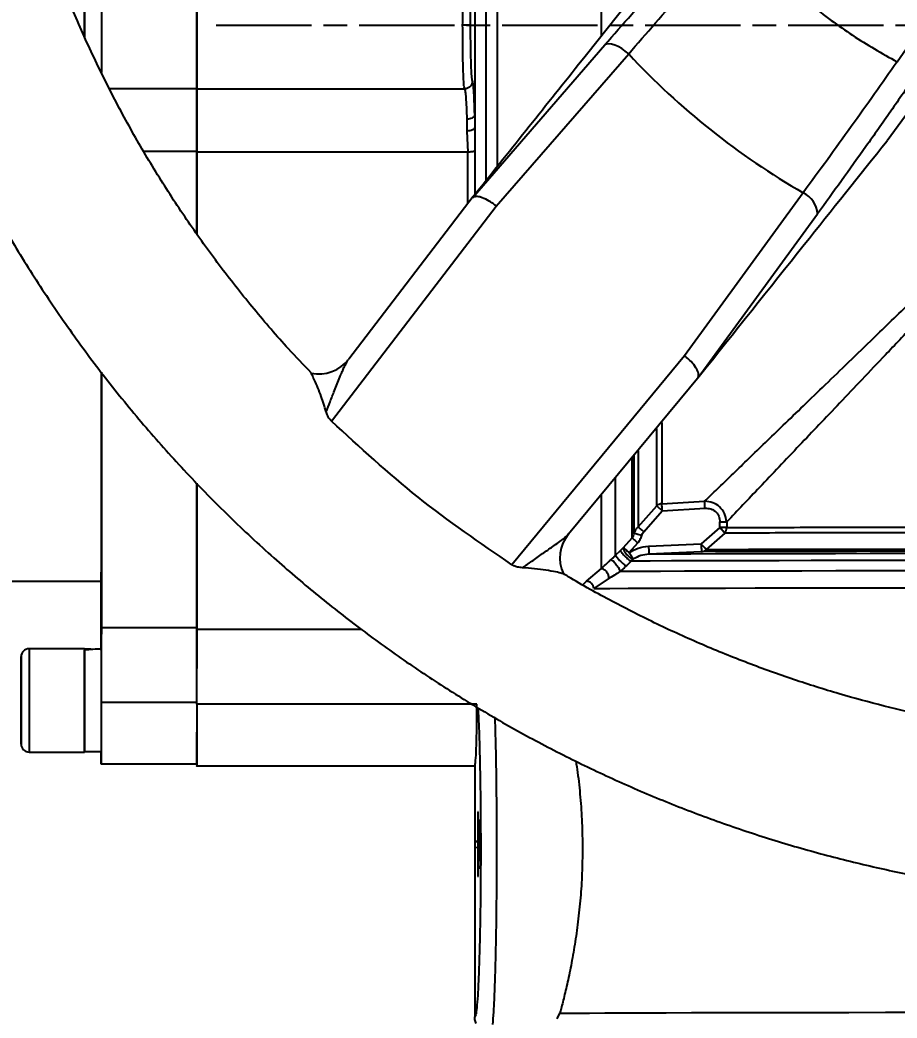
# Model space of a CAD drawing. Header units: millimetres. Extents: x 5659 to 7608, y 3628 to 5007.
# Drawn here: x 6334.6 to 6445, y 3825.2 to 3950.8 of the extents above; entities that cross this region are included whole.
import ezdxf

# ---------------------------------------------------------------- set-up
doc = ezdxf.new("R2010")
doc.units = ezdxf.units.MM
doc.linetypes.add('AM_ISO08W050', pattern=[18, 12, -1.5, 3, -1.5])
doc.layers.add('AM_5', color=3, linetype='Continuous', lineweight=25)
doc.layers.add('AM_7', color=4, linetype='AM_ISO08W050', lineweight=25)
doc.styles.add('SLDTEXTSTYLE1', font='txt.shx', dxfattribs={"width": 0.7, "bigfont": 'gbcbig.shx'})
doc.dimstyles.new('SLDDIMSTYLE12$0', dxfattribs={"dimtxt": 12, "dimasz": 10, "dimexe": 0, "dimexo": 0.0625, "dimgap": 0.875, "dimtad": 1, "dimdec": 1, "dimlfac": 1.8, "dimrnd": 1e-09, "dimzin": 12, "dimdsep": 46, "dimtxsty": 'SLDTEXTSTYLE1', "dimcen": 0.09, "dimdle": 8.16, "dimclrd": 3, "dimclre": 3, "dimadec": 0, "dimazin": 3, "dimtfac": 1, "dimtdec": 1, "dimtofl": 0, "dimtmove": 0, "dimatfit": 3, "dimfxl": 0, "dimfrac": 2, "dimtolj": 1, "dimlwd": 5, "dimlwe": 5, "dimarcsym": 0})

# ---------------------------------------------------------------- blocks, each defined once
blk = doc.blocks.new('*D74')
at = {"layer": 'AM_5', "color": 3, "lineweight": 5, "transparency": 16777216}
blk.add_line((6435.56, 4008.71), (6285.22, 4008.71), dxfattribs=at)
at = {"layer": 'AM_5', "color": 3, "linetype": 'Continuous', "lineweight": 5, "transparency": 16777216}
for p, q in [((6285.22, 3998.71), (6285.22, 3777.09)), ((6414.85, 3767.09), (6285.22, 3767.09))]:
    blk.add_line(p, q, dxfattribs=at)
at = {"layer": 'AM_5', "color": 3, "transparency": 16777216}
for points in [[(6283.56, 3998.71), (6286.89, 3998.71), (6285.22, 4008.71)], [(6283.56, 3777.09), (6286.89, 3777.09), (6285.22, 3767.09)]]:
    blk.add_solid(points, dxfattribs=at)
at = {"layer": 'Defpoints', "color": 0, "transparency": 16777216}
for p in [(6435.62, 4008.71), (6285.22, 3767.09), (6414.92, 3767.09)]:
    blk.add_point(p, dxfattribs=at)
at = {"layer": 'AM_5', "color": 0, "transparency": 16777216, "insert": (6278.35, 3841), "char_height": 12, "attachment_point": 5, "rotation": 90, "style": 'SLDTEXTSTYLE1'}
blk.add_mtext('\\A1;245', dxfattribs=at)

msp = doc.modelspace()

# ---------------------------------------------------------------- linework, layer by layer
at = {"color": 7, "linetype": 'Continuous', "lineweight": 25}
for p, q in [((6391.852, 3961.313), (6391.852, 3950.113)), ((6444.998, 3945.534), (6451.109, 3954.389)), ((6391.852, 3950.113), (6391.852, 3938.913)), ((6391.545, 3928.436), (6408.231, 3947.673)), ((6394.565, 3927.369), (6411.222, 3946.531)), ((6345.839, 3942.186), (6356.852, 3942.186)), ((6356.852, 3942.136), (6390.563, 3942.136)), ((6391.852, 3938.913), (6391.852, 3937.303)), ((6446.07, 3938.748), (6443.741, 3935.609)), ((6390.852, 3936.834), (6390.986, 3934.178)), ((6391.853, 3936.927), (6391.783, 3937.131)), ((6391.852, 3937.303), (6391.852, 3934.279)), ((6356.852, 3934.248), (6350.218, 3934.248)), ((6390.986, 3934.178), (6356.852, 3934.178)), ((6391.852, 3934.279), (6391.852, 3928.796)), ((6433.187, 3929.062), (6418.243, 3908.538)), ((6391.659, 3928.602), (6375.989, 3908.132)), ((6373.811, 3900.321), (6394.565, 3927.369)), ((6419.967, 3905.832), (6434.978, 3926.401)), ((6418.243, 3908.538), (6396.53, 3882.253)), ((6403.664, 3886.122), (6420.105, 3905.98)), ((6415.401, 3889.925), (6420.778, 3890.244)), ((6412.414, 3887.036), (6414.746, 3889.668)), ((6413.121, 3886.406), (6415.453, 3889.045)), ((6415.453, 3889.045), (6420.83, 3889.365)), ((6422.694, 3886.931), (6422.694, 3887.637)), ((6423.56, 3887.638), (6423.56, 3886.932)), ((6422.694, 3886.931), (6420.34, 3884.883)), ((6410.564, 3884.405), (6411.665, 3885.635)), ((6411.271, 3883.771), (6412.372, 3885.003)), ((6423.306, 3886.225), (6420.959, 3884.177)), ((6409.584, 3883.453), (6410.175, 3884.045)), ((6410.175, 3884.045), (6410.564, 3884.405)), ((6411.287, 3883.747), (6411.271, 3883.771)), ((6413.726, 3884.576), (6420.34, 3884.883)), ((6420.386, 3883.886), (6413.773, 3883.579)), ((6411.52, 3882.704), (6410.929, 3882.113)), ((6411.815, 3882.975), (6411.52, 3882.704)), ((6405.909, 3880.195), (6407.816, 3881.79)), ((6203.851, 3880.181), (6344.851, 3880.181)), ((6405.448, 3879.719), (6405.909, 3880.195)), ((6408.655, 3880.479), (6406.845, 3879.265)), ((6344.852, 3874.336), (6356.852, 3874.336)), ((6356.852, 3874.14), (6377.534, 3874.139)), ((6342.751, 3871.681), (6335.751, 3871.681)), ((6334.751, 3865.181), (6334.751, 3868.181)), ((6334.751, 3868.181), (6334.751, 3868.181)), ((6334.751, 3868.181), (6334.751, 3865.181)), ((6334.751, 3865.181), (6334.751, 3862.181)), ((6334.751, 3862.181), (6334.751, 3865.181)), ((6334.751, 3865.181), (6334.751, 3865.181)), ((6356.851, 3864.901), (6344.851, 3864.901)), ((6392.132, 3864.685), (6356.851, 3864.685)), ((6334.751, 3862.181), (6334.751, 3862.181)), ((6335.751, 3858.681), (6342.751, 3858.681)), ((6342.751, 3858.741), (6344.851, 3858.741)), ((6344.851, 3857.181), (6356.851, 3857.181)), ((6356.851, 3856.949), (6391.852, 3856.949)), ((6391.851, 3856.949), (6391.851, 3825.335)), ((6392.273, 3851.169), (6392.246, 3851.167)), ((6392.246, 3851.167), (6392.246, 3847.433)), ((6392.246, 3851.167), (6392.273, 3851.167)), ((6392.273, 3843.003), (6392.273, 3851.169)), ((6392.365, 3850.197), (6392.337, 3850.195)), ((6392.337, 3850.195), (6392.337, 3843.984)), ((6392.337, 3850.195), (6392.365, 3850.195)), ((6392.365, 3843.986), (6392.365, 3850.197)), ((6392.445, 3849.245), (6392.419, 3849.243)), ((6392.419, 3849.243), (6392.419, 3844.946)), ((6392.419, 3849.243), (6392.445, 3849.243)), ((6392.445, 3844.948), (6392.445, 3849.245)), ((6392.246, 3847.433), (6391.874, 3847.411)), ((6391.874, 3847.411), (6391.874, 3846.675)), ((6391.874, 3847.411), (6392.273, 3847.411)), ((6392.246, 3847.433), (6392.273, 3847.433)), ((6391.874, 3846.675), (6392.246, 3846.698)), ((6392.246, 3846.698), (6392.246, 3843.001)), ((6392.246, 3846.698), (6392.273, 3846.698)), ((6392.419, 3844.946), (6392.445, 3844.948)), ((6392.337, 3843.984), (6392.365, 3843.986)), ((6392.246, 3843.001), (6392.273, 3843.003)), ((6402.233, 3825.085), (6402.561, 3825.8))]:
    msp.add_line(p, q, dxfattribs=at)
at = {"color": 7, "linetype": 'Continuous', "lineweight": 25, "flags": 128}
for points in [[(6407.816, 3948.856), (6407.816, 3951.861), (6407.816, 3956.994), (6407.816, 3962.094), (6407.816, 3967.137), (6407.816, 3972.099), (6407.816, 3976.957), (6407.816, 3981.688)], [(6344.852, 3958.176), (6344.852, 3957.923), (6344.852, 3957.3), (6344.852, 3956.334), (6344.852, 3955.074), (6344.852, 3953.58), (6344.852, 3951.922), (6344.852, 3950.181), (6344.852, 3948.44), (6344.852, 3946.782), (6344.852, 3945.288), (6344.852, 3944.207)], [(6356.852, 3942.186), (6356.852, 3942.439), (6356.852, 3943.062), (6356.852, 3944.027), (6356.852, 3945.288), (6356.852, 3946.782), (6356.852, 3948.44), (6356.852, 3950.181), (6356.852, 3951.922), (6356.852, 3953.58), (6356.852, 3955.074), (6356.852, 3956.334), (6356.852, 3957.3), (6356.852, 3957.923), (6356.852, 3958.176)], [(6342.752, 3956.681), (6342.752, 3956.637), (6342.752, 3956.289), (6342.752, 3955.612), (6342.752, 3954.642), (6342.752, 3953.431), (6342.752, 3952.045), (6342.752, 3950.559), (6342.752, 3949.052), (6342.752, 3948.608)], [(6342.752, 3948.625), (6342.752, 3949.572), (6342.752, 3951.078), (6342.752, 3952.534), (6342.752, 3953.862), (6342.752, 3954.988), (6342.752, 3955.852), (6342.752, 3956.406), (6342.752, 3956.619), (6342.752, 3956.621)], [(6393.266, 3930.603), (6393.266, 3934.858), (6393.266, 3939.943), (6393.266, 3945.074), (6393.266, 3950.227), (6393.266, 3955.38)], [(6394.68, 3952.499), (6394.68, 3947.371), (6394.68, 3942.254), (6394.68, 3937.173), (6394.68, 3932.348)], [(6411.222, 3946.531), (6410.792, 3946.887), (6410.346, 3947.2), (6409.901, 3947.458), (6409.473, 3947.651), (6409.078, 3947.772), (6408.731, 3947.816), (6408.445, 3947.783), (6408.231, 3947.673)], [(6356.852, 3941.775), (6356.852, 3941.525), (6356.852, 3940.803), (6356.852, 3939.844), (6356.852, 3938.675), (6356.852, 3937.327), (6356.852, 3935.837), (6356.852, 3934.248)], [(6390.852, 3938.305), (6390.852, 3938.131), (6390.852, 3937.954), (6390.852, 3937.773), (6390.852, 3937.59), (6390.852, 3937.405), (6390.852, 3937.217), (6390.852, 3937.026), (6390.852, 3936.834)], [(6356.852, 3923.855), (6356.852, 3924.106), (6356.852, 3929.128), (6356.852, 3934.248)], [(6390.986, 3927.714), (6390.986, 3929.055), (6390.986, 3934.178)], [(6344.851, 3880.181), (6344.851, 3880.359), (6344.851, 3880.893), (6344.852, 3881.781), (6344.852, 3883.016), (6344.852, 3884.594), (6344.852, 3886.507), (6344.852, 3888.743), (6344.852, 3891.293), (6344.852, 3894.143), (6344.852, 3897.278), (6344.852, 3900.683), (6344.852, 3904.341), (6344.852, 3906.386)], [(6344.852, 3906.465), (6344.852, 3905.448), (6344.852, 3901.249), (6344.852, 3897.276), (6344.852, 3893.548), (6344.852, 3890.082), (6344.852, 3886.894), (6344.852, 3884), (6344.852, 3881.411), (6344.852, 3879.141), (6344.852, 3877.199), (6344.852, 3875.595), (6344.852, 3874.336)], [(6415.401, 3900.171), (6415.401, 3898.527), (6415.401, 3895.358), (6415.401, 3892.486), (6415.401, 3889.925)], [(6414.746, 3889.668), (6414.746, 3892.241), (6414.746, 3895.125), (6414.746, 3898.307), (6414.746, 3899.4)], [(6412.414, 3896.579), (6412.414, 3895.654), (6412.414, 3892.47), (6412.414, 3889.592), (6412.414, 3887.036)], [(6411.665, 3885.635), (6411.665, 3888.11), (6411.665, 3890.893), (6411.665, 3893.971), (6411.665, 3895.696)], [(6411.915, 3886.198), (6411.915, 3888.656), (6411.915, 3891.413), (6411.915, 3894.457), (6411.915, 3895.984)], [(6409.584, 3883.453), (6409.584, 3885.94), (6409.584, 3888.743), (6409.584, 3891.848), (6409.584, 3893.167)], [(6407.816, 3881.79), (6407.816, 3884.095), (6407.816, 3886.71), (6407.816, 3889.621), (6407.816, 3891.027)], [(6413.726, 3884.576), (6413.735, 3884.384), (6413.744, 3884.199), (6413.752, 3884.029), (6413.759, 3883.878), (6413.765, 3883.754), (6413.769, 3883.661), (6413.772, 3883.602), (6413.773, 3883.579)], [(6448.322, 3883.944), (6444.024, 3883.939), (6439.916, 3883.933), (6436.019, 3883.927), (6432.355, 3883.92), (6428.942, 3883.912), (6425.799, 3883.904), (6422.942, 3883.895), (6420.386, 3883.886)], [(6420.959, 3884.177), (6423.49, 3884.186), (6426.319, 3884.194), (6429.432, 3884.203), (6432.812, 3884.21), (6436.441, 3884.217), (6440.3, 3884.224), (6444.369, 3884.23), (6448.625, 3884.235)], [(6447.401, 3882.781), (6442.818, 3882.776), (6438.405, 3882.77), (6434.185, 3882.764), (6430.175, 3882.757), (6426.396, 3882.749), (6422.864, 3882.741), (6419.596, 3882.733), (6416.607, 3882.724), (6413.911, 3882.714), (6411.52, 3882.704)], [(6446.158, 3883.649), (6441.615, 3883.644), (6437.262, 3883.638), (6433.12, 3883.631), (6429.21, 3883.624), (6425.552, 3883.616), (6422.163, 3883.607), (6419.06, 3883.598), (6416.259, 3883.589), (6413.773, 3883.579)], [(6446.407, 3881.476), (6441.754, 3881.471), (6437.277, 3881.465), (6432.998, 3881.458), (6428.937, 3881.451), (6425.111, 3881.443), (6421.54, 3881.435), (6418.239, 3881.426), (6415.224, 3881.417), (6412.509, 3881.408), (6410.107, 3881.398)], [(6344.851, 3874.336), (6344.851, 3875.595), (6344.851, 3877.199), (6344.851, 3879.141), (6344.851, 3880.181)], [(6406.845, 3879.265), (6408.848, 3879.275), (6411.171, 3879.285), (6413.802, 3879.295), (6416.73, 3879.304), (6419.942, 3879.313), (6423.423, 3879.321), (6427.157, 3879.329), (6431.128, 3879.336), (6435.318, 3879.343), (6439.708, 3879.349), (6444.279, 3879.354), (6449.009, 3879.359)], [(6344.852, 3874.336), (6344.852, 3873.862), (6344.851, 3873.131), (6344.851, 3872.164), (6344.851, 3870.988), (6344.851, 3869.634), (6344.851, 3868.14), (6344.851, 3866.548), (6344.851, 3864.901)], [(6344.851, 3871.506), (6344.851, 3872.164), (6344.851, 3873.131), (6344.851, 3873.862), (6344.851, 3874.336)], [(6335.751, 3871.681), (6335.751, 3871.67), (6335.751, 3871.408), (6335.751, 3870.81), (6335.751, 3869.909), (6335.751, 3868.753), (6335.751, 3867.404), (6335.751, 3865.936), (6335.751, 3864.426), (6335.751, 3862.958), (6335.751, 3861.609), (6335.751, 3860.453), (6335.751, 3859.552), (6335.751, 3858.954), (6335.751, 3858.692), (6335.751, 3858.681)], [(6342.751, 3871.681), (6342.751, 3871.67), (6342.751, 3871.408), (6342.751, 3870.81), (6342.751, 3869.909), (6342.751, 3868.753), (6342.751, 3867.404), (6342.751, 3865.936), (6342.751, 3864.426), (6342.751, 3862.958), (6342.751, 3861.609), (6342.751, 3860.453), (6342.751, 3859.552), (6342.751, 3858.954), (6342.751, 3858.692), (6342.751, 3858.681)], [(6342.751, 3858.742), (6342.751, 3858.804), (6342.751, 3859.186), (6342.751, 3859.897), (6342.751, 3860.896), (6342.751, 3862.13), (6342.751, 3863.53), (6342.751, 3865.021), (6342.751, 3866.52), (6342.751, 3867.947), (6342.751, 3869.222), (6342.751, 3870.276), (6342.751, 3871.051), (6342.751, 3871.506)], [(6344.851, 3864.901), (6344.851, 3863.167), (6344.851, 3861.53), (6344.851, 3860.069), (6344.851, 3858.852), (6344.851, 3857.939), (6344.851, 3857.373), (6344.851, 3857.181), (6344.851, 3857.373), (6344.851, 3857.939), (6344.851, 3858.741)], [(6402.561, 3825.8), (6403.452, 3825.811), (6404.696, 3825.822), (6406.287, 3825.833), (6408.217, 3825.843), (6410.478, 3825.853), (6413.06, 3825.863), (6415.95, 3825.873), (6419.134, 3825.882), (6422.599, 3825.89), (6426.329, 3825.898), (6430.305, 3825.906), (6434.51, 3825.913), (6438.925, 3825.919), (6443.528, 3825.925), (6448.299, 3825.93), (6453.216, 3825.934), (6458.256, 3825.937), (6463.395, 3825.94)]]:
    msp.add_lwpolyline(points, dxfattribs=at)
at = {"color": 7, "linetype": 'Continuous', "lineweight": 25}
for centre, radius, start, end in [((6390.566, 3823.517), 126.631, 89.65559, 90.10778), ((6479.852, 4010.283), 93.672, 222.88982, 240.12065), ((6431.921, 3926.278), 3.059, 2.31011, 65.56225), ((6372.247, 3910.924), 4.669, 257.62568, 323.26961), ((6415.441, 3888.858), 1.067, 92.13356, 130.59749), ((6422.532, 3886.89), 1.021, 319.34999, 340.50208), ((6422.425, 3886.931), 1.135, 340.37219, 0.07572), ((6407.227, 3883.105), 4.668, 139.73951, 205.37948), ((6420.327, 3884.712), 0.828, 274.11758, 319.73569), ((6405.754, 3879.104), 1.102, 8.36733, 81.9514), ((6335.751, 3870.681), 1, 90, 180), ((6335.751, 3859.681), 1, 180, 270)]:
    msp.add_arc(centre, radius, start, end, dxfattribs=at)
for centre, start_param, end_param in [((6342.751, 3865.181), 1.4765232, 1.5707963), ((6344.851, 3865.181), 1.5707963, 1.760193)]:
    msp.add_ellipse(centre, major_axis=(11.154, 0), ratio=0.5773521, start_param=start_param, end_param=end_param, dxfattribs=at)
for points, knots in [([(6479.419, 3839.983), (6481.979, 3840.008), (6485.56, 3840.043), (6490.829, 3840.322), (6495.293, 3840.657), (6500.609, 3841.223), (6506.178, 3841.996), (6511.992, 3843.006), (6517.963, 3844.262), (6524.039, 3845.773), (6530.177, 3847.543), (6536.342, 3849.578), (6542.506, 3851.877), (6548.643, 3854.442), (6554.731, 3857.273), (6560.75, 3860.366), (6566.683, 3863.721), (6572.512, 3867.333), (6578.222, 3871.199), (6583.797, 3875.313), (6589.225, 3879.67), (6594.49, 3884.264), (6599.582, 3889.089), (6604.487, 3894.137), (6609.193, 3899.4), (6613.691, 3904.87), (6617.969, 3910.538), (6622.018, 3916.395), (6625.828, 3922.432), (6629.389, 3928.637), (6632.695, 3935.002), (6635.735, 3941.515), (6638.505, 3948.164), (6640.995, 3954.938), (6643.2, 3961.826), (6645.115, 3968.815), (6646.734, 3975.892), (6648.051, 3983.046), (6649.064, 3990.263), (6649.769, 3997.53), (6650.162, 4004.834), (6650.241, 4012.162), (6650.004, 4019.5), (6649.449, 4026.835), (6648.577, 4034.153), (6647.387, 4041.44), (6645.879, 4048.682), (6644.054, 4055.867), (6641.913, 4062.98), (6639.459, 4070.007), (6636.695, 4076.936), (6633.622, 4083.752), (6630.245, 4090.443), (6626.567, 4096.995), (6622.594, 4103.395), (6618.329, 4109.63), (6613.777, 4115.688), (6608.945, 4121.556), (6603.838, 4127.223), (6598.462, 4132.675), (6593.015, 4137.723), (6587.542, 4142.375), (6582.083, 4146.645), (6576.458, 4150.687), (6570.677, 4154.495), (6564.75, 4158.064), (6558.687, 4161.386), (6552.501, 4164.456), (6546.205, 4167.269), (6539.811, 4169.821), (6533.336, 4172.107), (6526.798, 4174.124), (6520.223, 4175.866), (6513.65, 4177.331), (6507.157, 4178.513), (6500.867, 4179.41), (6495.343, 4179.993), (6490.461, 4180.361), (6485.636, 4180.6), (6479.662, 4180.718), (6474.145, 4180.607), (6468.876, 4180.335), (6464.412, 4179.998), (6459.096, 4179.433), (6453.527, 4178.66), (6447.713, 4177.65), (6441.742, 4176.393), (6435.666, 4174.883), (6429.528, 4173.112), (6423.363, 4171.078), (6417.199, 4168.778), (6411.062, 4166.213), (6404.974, 4163.383), (6398.955, 4160.289), (6393.022, 4156.934), (6387.193, 4153.322), (6381.483, 4149.457), (6375.907, 4145.343), (6370.48, 4140.985), (6365.214, 4136.391), (6360.123, 4131.567), (6355.218, 4126.519), (6350.511, 4121.256), (6346.014, 4115.786), (6341.735, 4110.118), (6337.687, 4104.261), (6333.877, 4098.224), (6330.315, 4092.018), (6327.011, 4085.653), (6323.968, 4079.141), (6321.206, 4072.49), (6318.869, 4066.208), (6317.59, 4062.103), (6317.027, 4060.294)], [0, 0, 0, 0, 0.0102074, 0.014274, 0.021037, 0.0280561, 0.0355867, 0.0434511, 0.0515783, 0.0599113, 0.0684099, 0.0770439, 0.085791, 0.0946336, 0.1035582, 0.112554, 0.1216124, 0.1307262, 0.1398897, 0.1490979, 0.1583469, 0.1676331, 0.1769537, 0.1863062, 0.1956884, 0.2050985, 0.2145348, 0.2239961, 0.233481, 0.2429885, 0.2525178, 0.262068, 0.2716385, 0.2812287, 0.2908382, 0.3004664, 0.3101132, 0.3197782, 0.3294613, 0.3391624, 0.3488814, 0.3586183, 0.3683733, 0.3781464, 0.387938, 0.3977483, 0.4075776, 0.4174265, 0.4272956, 0.4371854, 0.4470968, 0.4570307, 0.4669882, 0.4769704, 0.486979, 0.4970156, 0.5070822, 0.5171812, 0.5273154, 0.5374882, 0.5477037, 0.5569145, 0.5661226, 0.5753266, 0.5845258, 0.5937191, 0.6029052, 0.6120821, 0.6212471, 0.6303962, 0.6395236, 0.6486197, 0.6576679, 0.6666375, 0.6754633, 0.6839789, 0.6919633, 0.6976055, 0.7035012, 0.7112199, 0.7214273, 0.7254939, 0.7322569, 0.739276, 0.7468066, 0.754671, 0.7627982, 0.7711312, 0.7796298, 0.7882638, 0.7970109, 0.8058535, 0.8147781, 0.8237739, 0.8328323, 0.8419461, 0.8511096, 0.8603178, 0.8695668, 0.878853, 0.8881736, 0.8975261, 0.9069083, 0.9163184, 0.9257547, 0.935216, 0.9447009, 0.9542084, 0.9637377, 0.9732879, 0.9828584, 0.9924486, 1, 1, 1, 1]), ([(6371.268, 3906.391), (6370.307, 3907.391), (6367.818, 3909.984), (6364.036, 3914.397), (6359.905, 3919.6), (6356.004, 3925.005), (6352.334, 3930.592), (6348.908, 3936.353), (6345.734, 3942.276), (6342.82, 3948.352), (6340.176, 3954.566), (6337.807, 3960.909), (6335.723, 3967.366), (6333.928, 3973.925), (6332.428, 3980.573), (6331.229, 3987.297), (6330.335, 3994.083), (6329.749, 4000.917), (6329.476, 4007.785), (6329.517, 4014.672), (6329.874, 4021.565), (6330.55, 4028.449), (6331.543, 4035.309), (6332.854, 4042.131), (6334.483, 4048.9), (6336.429, 4055.602), (6338.689, 4062.221), (6341.261, 4068.745), (6344.142, 4075.158), (6347.328, 4081.445), (6350.816, 4087.594), (6354.601, 4093.59), (6358.677, 4099.419), (6363.04, 4105.068), (6367.684, 4110.524), (6372.603, 4115.773), (6377.612, 4120.629), (6382.667, 4125.101), (6387.726, 4129.199), (6392.952, 4133.075), (6398.346, 4136.706), (6402.822, 4139.504), (6405.547, 4141), (6406.373, 4141.454)], [0, 0, 0, 0, 0.0151775, 0.0393292, 0.0635604, 0.0878663, 0.1122429, 0.1366868, 0.161195, 0.1857649, 0.2103945, 0.2350819, 0.2598255, 0.2846241, 0.3094766, 0.3343824, 0.3593409, 0.3843518, 0.409415, 0.4345306, 0.4596989, 0.4849206, 0.5101965, 0.5355275, 0.5609152, 0.5863611, 0.6118672, 0.6374358, 0.6630699, 0.6887726, 0.714548, 0.7404006, 0.7663359, 0.7923603, 0.8184816, 0.8447092, 0.8710544, 0.8948026, 0.918543, 0.942272, 0.9659875, 0.9896862, 1, 1, 1, 1]), ([(6309.549, 4011.475), (6309.533, 4010.483), (6309.477, 4007.044), (6309.713, 4001.155), (6310.252, 3993.821), (6311.128, 3986.503), (6312.318, 3979.216), (6313.826, 3971.973), (6315.651, 3964.789), (6317.791, 3957.676), (6320.245, 3950.648), (6323.01, 3943.72), (6326.083, 3936.903), (6329.46, 3930.213), (6333.138, 3923.661), (6337.111, 3917.261), (6341.376, 3911.026), (6345.927, 3904.967), (6350.759, 3899.099), (6355.866, 3893.433), (6361.243, 3887.98), (6366.69, 3882.933), (6372.163, 3878.28), (6377.621, 3874.011), (6383.246, 3869.969), (6389.028, 3866.16), (6394.955, 3862.592), (6401.018, 3859.27), (6407.203, 3856.2), (6413.5, 3853.386), (6419.894, 3850.834), (6426.369, 3848.548), (6432.907, 3846.532), (6439.482, 3844.789), (6446.054, 3843.325), (6452.548, 3842.143), (6458.838, 3841.246), (6464.361, 3840.662), (6469.244, 3840.296), (6474.068, 3840.049), (6477.483, 3840.007), (6479.419, 3839.983)], [0, 0, 0, 0, 0.0110977, 0.0384563, 0.065866, 0.0933273, 0.120841, 0.1484084, 0.1760305, 0.2037091, 0.231446, 0.2592434, 0.2871039, 0.3150305, 0.3430267, 0.3710966, 0.3992451, 0.4274777, 0.4558012, 0.4842235, 0.512754, 0.5414043, 0.5672369, 0.5930617, 0.6188752, 0.6446752, 0.6704587, 0.6962218, 0.7219592, 0.7476632, 0.7733229, 0.7989215, 0.8244321, 0.8498086, 0.8749648, 0.8997175, 0.9236002, 0.9459932, 0.9618174, 0.9783523, 1, 1, 1, 1]), ([(6408.231, 3947.673), (6409.346, 3948.954), (6411.577, 3951.517), (6415.119, 3955.515), (6418.761, 3959.582), (6421.244, 3962.311), (6422.489, 3963.68)], [0, 0, 0, 0, 0.2492462, 0.4987214, 0.7485201, 1, 1, 1, 1]), ([(6411.222, 3946.531), (6412.336, 3947.823), (6414.523, 3950.361), (6417.932, 3954.246), (6421.29, 3958.035), (6423.525, 3960.522), (6424.62, 3961.74)], [0, 0, 0, 0, 0.2645644, 0.5194287, 0.7645782, 1, 1, 1, 1]), ([(6390.328, 3950.147), (6390.33, 3951.01), (6390.335, 3952.768), (6390.377, 3955.256), (6390.435, 3956.911), (6390.501, 3957.892), (6390.541, 3958.041), (6390.563, 3958.126)], [0, 0, 0, 0, 0.2106334, 0.4294058, 0.679371, 0.8166918, 1, 1, 1, 1]), ([(6391.659, 3928.602), (6396.076, 3934.138), (6403.962, 3944.023), (6411.896, 3953.97), (6415.388, 3958.346)], [0, 0, 0, 0, 0.5600004, 1, 1, 1, 1]), ([(6391.327, 3950.145), (6391.33, 3951.042), (6391.337, 3952.834), (6391.392, 3955.111), (6391.469, 3956.736), (6391.532, 3956.996), (6391.563, 3957.126)], [0, 0, 0, 0, 0.2498695, 0.4997255, 0.7497355, 1, 1, 1, 1]), ([(6390.563, 3942.136), (6390.533, 3942.282), (6390.48, 3942.539), (6390.417, 3943.848), (6390.376, 3945.27), (6390.348, 3946.818), (6390.331, 3948.465), (6390.329, 3949.593), (6390.328, 3950.147)], [0, 0, 0, 0, 0.2452809, 0.42889926, 0.57905177, 0.72428424, 0.86459927, 1, 1, 1, 1]), ([(6391.563, 3943.135), (6391.532, 3943.269), (6391.469, 3943.536), (6391.392, 3945.168), (6391.337, 3947.452), (6391.33, 3949.247), (6391.327, 3950.145)], [0, 0, 0, 0, 0.249886, 0.4997488, 0.7497519, 1, 1, 1, 1]), ([(6356.852, 3923.914), (6356.852, 3926.392), (6356.852, 3931.832), (6356.852, 3939.356), (6356.852, 3944.342), (6356.852, 3946.181)], [0, 0, 0, 0, 0.34558402, 0.75871151, 1, 1, 1, 1]), ([(6444.998, 3945.534), (6444.058, 3944.193), (6442.137, 3941.456), (6439.2, 3937.332), (6436.179, 3933.138), (6434.197, 3930.438), (6433.187, 3929.062)], [0, 0, 0, 0, 0.2354209, 0.48057, 0.7354347, 1, 1, 1, 1]), ([(6391.563, 3943.135), (6391.549, 3943.009), (6391.529, 3942.816), (6391.404, 3942.584), (6391.275, 3942.424), (6391.115, 3942.295), (6390.882, 3942.17), (6390.689, 3942.149), (6390.563, 3942.135)], [0, 0, 0, 0, 0.239471, 0.3683705, 0.5000015, 0.6316323, 0.7605311, 1, 1, 1, 1]), ([(6391.852, 3938.913), (6391.833, 3939.505), (6391.796, 3940.697), (6391.725, 3942.003), (6391.646, 3942.896), (6391.59, 3943.056), (6391.563, 3943.135)], [0, 0, 0, 0, 0.2485215, 0.4999911, 0.7509557, 1, 1, 1, 1]), ([(6447.374, 3943.89), (6446.32, 3942.368), (6444.22, 3939.335), (6441.075, 3934.872), (6437.974, 3930.524), (6435.976, 3927.775), (6434.978, 3926.401)], [0, 0, 0, 0, 0.2514799, 0.5012785, 0.7507527, 1, 1, 1, 1]), ([(6390.563, 3942.136), (6390.595, 3942.047), (6390.65, 3941.891), (6390.73, 3941.043), (6390.797, 3939.914), (6390.834, 3938.826), (6390.852, 3938.305)], [0, 0, 0, 0, 0.2851739, 0.500074, 0.7610217, 1, 1, 1, 1]), ([(6391.852, 3938.913), (6391.847, 3938.871), (6391.837, 3938.791), (6391.772, 3938.682), (6391.689, 3938.589), (6391.608, 3938.526), (6391.562, 3938.497), (6391.532, 3938.479), (6391.437, 3938.428), (6391.217, 3938.345), (6390.979, 3938.319), (6390.852, 3938.305)], [0, 0, 0, 0, 0.13274928, 0.2587097, 0.38346285, 0.46187539, 0.50802694, 0.51153962, 0.54269826, 0.7552829, 1, 1, 1, 1]), ([(6420.105, 3905.98), (6424.504, 3911.495), (6432.36, 3921.342), (6440.264, 3931.25), (6443.741, 3935.609)], [0, 0, 0, 0, 0.5600002, 1, 1, 1, 1]), ([(6356.852, 3934.178), (6356.852, 3931.743), (6356.852, 3928.256), (6356.852, 3924.921), (6356.852, 3923.914)], [0, 0, 0, 0, 0.6980153, 1, 1, 1, 1]), ([(6420.778, 3890.244), (6421.313, 3890.761), (6422.401, 3891.811), (6424.181, 3893.53), (6426.101, 3895.382), (6428.168, 3897.378), (6430.435, 3899.567), (6432.924, 3901.968), (6435.655, 3904.602), (6438.586, 3907.431), (6441.394, 3910.141), (6444.043, 3912.698), (6446.456, 3915.029), (6448.912, 3917.402), (6451.415, 3919.822), (6453.492, 3921.833), (6455.153, 3923.443), (6456.368, 3924.62), (6457.643, 3925.857), (6458.977, 3927.153), (6460.066, 3928.213), (6460.908, 3929.033), (6461.499, 3929.609), (6462.146, 3930.239), (6462.846, 3930.924), (6463.771, 3931.829), (6464.789, 3932.827), (6465.769, 3933.791), (6466.374, 3934.387), (6466.688, 3934.697), (6466.789, 3934.797), (6466.825, 3934.832)], [0, 0, 0, 0, 0.046815, 0.0951103, 0.144924, 0.1962908, 0.2492415, 0.3076599, 0.3687368, 0.4324948, 0.4989523, 0.5474914, 0.5980276, 0.6477144, 0.6969811, 0.7488148, 0.7716581, 0.7956054, 0.8206552, 0.8468061, 0.8740566, 0.8845335, 0.8960667, 0.9086554, 0.922299, 0.9369964, 0.9626405, 0.9816845, 0.994136, 0.9978912, 1, 1, 1, 1]), ([(6467.55, 3934.136), (6466.179, 3932.661), (6463.416, 3929.69), (6459.317, 3925.335), (6455.192, 3920.964), (6451.147, 3916.691), (6447.228, 3912.557), (6443.722, 3908.861), (6440.59, 3905.563), (6437.795, 3902.62), (6435.18, 3899.867), (6431.749, 3896.256), (6427.71, 3892.008), (6424.909, 3889.058), (6423.56, 3887.638)], [0, 0, 0, 0, 0.0838137, 0.1688192, 0.2514311, 0.3390822, 0.4223802, 0.5013551, 0.5674319, 0.6310507, 0.6922419, 0.7510397, 0.8801277, 1, 1, 1, 1]), ([(6391.545, 3928.436), (6391.54, 3928.432), (6391.528, 3928.423), (6391.535, 3928.439), (6391.575, 3928.495), (6391.627, 3928.561), (6391.659, 3928.602)], [0, 0, 0, 0, 0.1147934, 0.2642503, 0.5426543, 1, 1, 1, 1]), ([(6394.565, 3927.369), (6394.536, 3927.393), (6394.45, 3927.465), (6394.16, 3927.695), (6393.584, 3928.089), (6392.909, 3928.415), (6392.37, 3928.563), (6391.9, 3928.613), (6391.685, 3928.506), (6391.545, 3928.436)], [0, 0, 0, 0, 0.0260712, 0.0753359, 0.2510277, 0.500322, 0.632163, 0.7609985, 1, 1, 1, 1]), ([(6373.158, 3901.489), (6373.319, 3901.907), (6373.669, 3902.816), (6374.245, 3904.286), (6374.725, 3905.524), (6375.103, 3906.433), (6375.331, 3906.951), (6375.558, 3907.427), (6375.779, 3907.846), (6375.925, 3908.045), (6375.989, 3908.132)], [0, 0, 0, 0, 0.16110259, 0.35021061, 0.58679818, 0.6800351, 0.76295635, 0.83579245, 0.92817368, 1, 1, 1, 1]), ([(6419.967, 3905.832), (6420.003, 3905.984), (6420.059, 3906.219), (6419.902, 3906.666), (6419.637, 3907.159), (6419.166, 3907.745), (6418.652, 3908.217), (6418.362, 3908.448), (6418.273, 3908.515), (6418.243, 3908.538)], [0, 0, 0, 0, 0.23899542, 0.36783236, 0.49967813, 0.74897246, 0.92468056, 0.97394084, 1, 1, 1, 1]), ([(6373.158, 3901.489), (6372.949, 3902.143), (6372.476, 3903.628), (6371.829, 3905.21), (6371.394, 3906.104), (6371.257, 3906.346), (6371.244, 3906.367), (6371.246, 3906.364), (6371.247, 3906.364)], [0, 0, 0, 0, 0.2971018, 0.6738454, 0.8402733, 0.9608545, 0.994792, 1, 1, 1, 1]), ([(6420.105, 3905.98), (6420.081, 3905.951), (6420.032, 3905.889), (6419.982, 3905.831), (6419.962, 3905.814), (6419.961, 3905.819), (6419.966, 3905.829), (6419.967, 3905.832)], [0, 0, 0, 0, 0.33257121, 0.68796459, 0.83138137, 0.94978396, 1, 1, 1, 1]), ([(6373.811, 3900.321), (6373.702, 3900.445), (6373.438, 3900.746), (6373.263, 3901.163), (6373.18, 3901.422), (6373.158, 3901.489)], [0, 0, 0, 0, 0.34080917, 0.82809855, 1, 1, 1, 1]), ([(6396.53, 3882.253), (6392.529, 3884.994), (6384.526, 3890.476), (6377.383, 3897.039), (6373.811, 3900.321)], [0, 0, 0, 0, 0.5000005, 1, 1, 1, 1]), ([(6356.851, 3874.071), (6356.851, 3874.645), (6356.851, 3875.795), (6356.851, 3878.397), (6356.851, 3881.606), (6356.851, 3885.491), (6356.851, 3889.133), (6356.851, 3891.672), (6356.851, 3892.516)], [0, 0, 0, 0, 0.1818994, 0.3637987, 0.5456981, 0.7275974, 0.9094968, 1, 1, 1, 1]), ([(6356.851, 3877.73), (6356.851, 3877.727), (6356.851, 3877.521), (6356.851, 3878.247), (6356.852, 3879.993), (6356.852, 3883.106), (6356.852, 3887.186), (6356.852, 3890.765), (6356.852, 3892.515)], [0, 0, 0, 0, 0.0032792, 0.2043382, 0.4053973, 0.6064563, 0.8075153, 1, 1, 1, 1]), ([(6356.852, 3892.515), (6356.852, 3891.745), (6356.852, 3889.273), (6356.852, 3885.681), (6356.852, 3881.766), (6356.852, 3878.529), (6356.852, 3875.896), (6356.852, 3874.726), (6356.852, 3874.14)], [0, 0, 0, 0, 0.0830225, 0.266418, 0.4498135, 0.633209, 0.8166045, 1, 1, 1, 1]), ([(6423.56, 3887.638), (6423.493, 3888.007), (6423.365, 3888.713), (6422.705, 3889.561), (6421.816, 3890.126), (6421.133, 3890.204), (6420.778, 3890.244)], [0, 0, 0, 0, 0.2663901, 0.5098892, 0.7453095, 1, 1, 1, 1]), ([(6420.83, 3889.365), (6420.825, 3889.453), (6420.814, 3889.632), (6420.799, 3889.882), (6420.786, 3890.099), (6420.78, 3890.196), (6420.778, 3890.244)], [0, 0, 0, 0, 0.2454989, 0.5000768, 0.7546143, 1, 1, 1, 1]), ([(6414.746, 3889.668), (6414.777, 3889.641), (6414.842, 3889.584), (6415.011, 3889.435), (6415.219, 3889.251), (6415.373, 3889.115), (6415.453, 3889.045)], [0, 0, 0, 0, 0.2436742, 0.4995317, 0.7402218, 1, 1, 1, 1]), ([(6415.453, 3889.045), (6415.448, 3889.133), (6415.437, 3889.312), (6415.422, 3889.564), (6415.409, 3889.781), (6415.404, 3889.878), (6415.401, 3889.925)], [0, 0, 0, 0, 0.24542425, 0.50000216, 0.75894625, 1, 1, 1, 1]), ([(6420.83, 3889.365), (6421.074, 3889.358), (6421.44, 3889.347), (6421.884, 3889.151), (6422.174, 3888.941), (6422.407, 3888.67), (6422.636, 3888.243), (6422.671, 3887.879), (6422.694, 3887.637)], [0, 0, 0, 0, 0.2521275, 0.3779391, 0.5007289, 0.6233866, 0.7488517, 1, 1, 1, 1]), ([(6411.915, 3886.198), (6411.978, 3886.366), (6412.094, 3886.674), (6412.313, 3886.922), (6412.414, 3887.036)], [0, 0, 0, 0, 0.5425488, 1, 1, 1, 1]), ([(6413.121, 3886.406), (6413.048, 3886.472), (6412.896, 3886.607), (6412.685, 3886.794), (6412.51, 3886.95), (6412.446, 3887.007), (6412.414, 3887.036)], [0, 0, 0, 0, 0.238008, 0.4918756, 0.7501051, 1, 1, 1, 1]), ([(6412.871, 3885.938), (6412.9, 3886.024), (6412.955, 3886.195), (6413.066, 3886.337), (6413.121, 3886.406)], [0, 0, 0, 0, 0.5061903, 1, 1, 1, 1]), ([(6423.306, 3886.225), (6423.278, 3886.258), (6423.221, 3886.323), (6423.072, 3886.495), (6422.891, 3886.704), (6422.758, 3886.857), (6422.694, 3886.931)], [0, 0, 0, 0, 0.2438677, 0.4995477, 0.7554703, 1, 1, 1, 1]), ([(6538.96, 3886.215), (6537.595, 3886.221), (6534.865, 3886.232), (6529.457, 3886.247), (6523.21, 3886.261), (6516.138, 3886.272), (6508.4, 3886.282), (6500.132, 3886.289), (6491.488, 3886.293), (6482.629, 3886.296), (6473.718, 3886.295), (6464.921, 3886.292), (6456.4, 3886.286), (6448.315, 3886.278), (6440.809, 3886.268), (6434.046, 3886.256), (6428.056, 3886.242), (6424.89, 3886.231), (6423.306, 3886.225)], [0, 0, 0, 0, 0.0625, 0.125, 0.1875, 0.25, 0.3125001, 0.3750001, 0.4375001, 0.5000001, 0.5625001, 0.6250001, 0.6875001, 0.75, 0.8125, 0.875, 0.9375, 1, 1, 1, 1]), ([(6397.846, 3881.877), (6398.243, 3882.144), (6399.113, 3882.73), (6400.388, 3883.658), (6401.755, 3884.604), (6402.981, 3885.444), (6403.464, 3885.924), (6403.664, 3886.122)], [0, 0, 0, 0, 0.1731069, 0.3790677, 0.5833991, 0.8278545, 1, 1, 1, 1]), ([(6411.665, 3885.635), (6411.717, 3885.715), (6411.831, 3885.89), (6411.885, 3886.089), (6411.915, 3886.198)], [0, 0, 0, 0, 0.4552726, 1, 1, 1, 1]), ([(6411.665, 3885.635), (6411.695, 3885.608), (6411.756, 3885.553), (6411.925, 3885.402), (6412.137, 3885.212), (6412.295, 3885.072), (6412.372, 3885.003)], [0, 0, 0, 0, 0.2380919, 0.4920716, 0.750311, 1, 1, 1, 1]), ([(6412.871, 3885.938), (6412.76, 3885.968), (6412.528, 3886.031), (6412.223, 3886.114), (6411.995, 3886.176), (6411.941, 3886.191), (6411.915, 3886.198)], [0, 0, 0, 0, 0.24175178, 0.499999, 0.75824676, 1, 1, 1, 1]), ([(6412.372, 3885.003), (6412.477, 3885.137), (6412.699, 3885.419), (6412.812, 3885.759), (6412.871, 3885.938)], [0, 0, 0, 0, 0.4756659, 1, 1, 1, 1]), ([(6410.175, 3884.045), (6410.195, 3884.001), (6410.236, 3883.915), (6410.383, 3883.716), (6410.567, 3883.503), (6410.77, 3883.291), (6410.982, 3883.089), (6411.195, 3882.907), (6411.392, 3882.762), (6411.477, 3882.724), (6411.52, 3882.704)], [0, 0, 0, 0, 0.131037, 0.2621403, 0.3866575, 0.4997396, 0.6131643, 0.7379157, 0.8690833, 1, 1, 1, 1]), ([(6410.564, 3884.405), (6410.566, 3884.348), (6410.57, 3884.234), (6410.663, 3884.002), (6410.809, 3883.75), (6410.942, 3883.588), (6411.008, 3883.507)], [0, 0, 0, 0, 0.25, 0.5, 0.75, 1, 1, 1, 1]), ([(6410.564, 3884.405), (6410.594, 3884.378), (6410.656, 3884.322), (6410.828, 3884.167), (6411.04, 3883.978), (6411.195, 3883.839), (6411.271, 3883.771)], [0, 0, 0, 0, 0.2437891, 0.4999948, 0.7562033, 1, 1, 1, 1]), ([(6411.271, 3883.771), (6411.638, 3883.983), (6412.399, 3884.424), (6413.274, 3884.524), (6413.726, 3884.576)], [0, 0, 0, 0, 0.4826701, 1, 1, 1, 1]), ([(6411.815, 3882.975), (6411.795, 3883.003), (6411.755, 3883.063), (6411.631, 3883.244), (6411.47, 3883.479), (6411.347, 3883.659), (6411.287, 3883.747)], [0, 0, 0, 0, 0.2352392, 0.4885379, 0.7480169, 1, 1, 1, 1]), ([(6420.34, 3884.883), (6420.406, 3884.808), (6420.54, 3884.655), (6420.723, 3884.445), (6420.874, 3884.273), (6420.931, 3884.209), (6420.959, 3884.177)], [0, 0, 0, 0, 0.2440869, 0.5, 0.7559131, 1, 1, 1, 1]), ([(6420.34, 3884.883), (6420.346, 3884.759), (6420.355, 3884.569), (6420.365, 3884.339), (6420.372, 3884.181), (6420.378, 3884.052), (6420.384, 3883.926), (6420.385, 3883.902), (6420.386, 3883.886)], [0, 0, 0, 0, 0.2398808, 0.3686825, 0.5001064, 0.6315148, 0.7602719, 1, 1, 1, 1]), ([(6407.816, 3881.79), (6407.98, 3881.949), (6408.234, 3882.194), (6408.635, 3882.576), (6408.886, 3882.8), (6408.995, 3882.897)], [0, 0, 0, 0, 0.5074093, 0.7858085, 1, 1, 1, 1]), ([(6408.995, 3882.897), (6409.099, 3882.989), (6409.296, 3883.162), (6409.492, 3883.36), (6409.584, 3883.453)], [0, 0, 0, 0, 0.5295864, 1, 1, 1, 1]), ([(6408.995, 3882.897), (6409.045, 3882.87), (6409.146, 3882.818), (6409.338, 3882.649), (6409.531, 3882.443), (6409.708, 3882.22), (6409.866, 3881.99), (6409.997, 3881.76), (6410.09, 3881.544), (6410.101, 3881.447), (6410.107, 3881.398)], [0, 0, 0, 0, 0.1310483, 0.2625369, 0.3881864, 0.5032326, 0.6148558, 0.7377661, 0.8681392, 1, 1, 1, 1]), ([(6409.584, 3883.453), (6409.604, 3883.41), (6409.644, 3883.324), (6409.792, 3883.126), (6409.976, 3882.912), (6410.179, 3882.7), (6410.391, 3882.498), (6410.605, 3882.315), (6410.802, 3882.17), (6410.886, 3882.132), (6410.929, 3882.113)], [0, 0, 0, 0, 0.1309207, 0.2620469, 0.3867059, 0.5, 0.6132942, 0.7379531, 0.8690793, 1, 1, 1, 1]), ([(6411.008, 3883.506), (6411.08, 3883.43), (6411.222, 3883.278), (6411.447, 3883.106), (6411.657, 3882.992), (6411.762, 3882.981), (6411.815, 3882.975)], [0, 0, 0, 0, 0.25, 0.5, 0.75, 1, 1, 1, 1]), ([(6413.773, 3883.579), (6413.425, 3883.543), (6412.733, 3883.471), (6412.12, 3883.14), (6411.815, 3882.975)], [0, 0, 0, 0, 0.5026251, 1, 1, 1, 1]), ([(6397.846, 3881.877), (6397.649, 3881.896), (6397.297, 3881.93), (6396.833, 3882.074), (6396.604, 3882.21), (6396.53, 3882.253)], [0, 0, 0, 0, 0.4614557, 0.826888, 1, 1, 1, 1]), ([(6403.009, 3881.104), (6403.009, 3881.104), (6403.018, 3881.101), (6402.817, 3881.166), (6402.038, 3881.354), (6400.825, 3881.568), (6399.406, 3881.752), (6398.364, 3881.835), (6397.846, 3881.877)], [0, 0, 0, 0, 0.0052274, 0.1258242, 0.3272801, 0.5489619, 0.7757262, 1, 1, 1, 1]), ([(6407.816, 3881.79), (6407.884, 3881.769), (6408.02, 3881.725), (6408.211, 3881.599), (6408.378, 3881.439), (6408.509, 3881.257), (6408.601, 3881.068), (6408.658, 3880.874), (6408.683, 3880.673), (6408.664, 3880.545), (6408.655, 3880.479)], [0, 0, 0, 0, 0.13250076, 0.26622331, 0.39744304, 0.52283186, 0.63990496, 0.75186647, 0.87216701, 1, 1, 1, 1]), ([(6410.107, 3881.398), (6409.874, 3881.241), (6409.303, 3880.856), (6408.896, 3880.619), (6408.655, 3880.479)], [0, 0, 0, 0, 0.4080088, 1, 1, 1, 1]), ([(6410.929, 3882.113), (6410.801, 3881.989), (6410.536, 3881.735), (6410.253, 3881.512), (6410.107, 3881.398)], [0, 0, 0, 0, 0.4845227, 1, 1, 1, 1]), ([(6479.47, 3859.983), (6477.069, 3860.021), (6473.711, 3860.073), (6468.768, 3860.377), (6464.578, 3860.734), (6459.591, 3861.325), (6454.37, 3862.125), (6448.924, 3863.162), (6443.336, 3864.446), (6437.657, 3865.984), (6431.929, 3867.782), (6426.185, 3869.842), (6420.456, 3872.168), (6414.76, 3874.75), (6409.14, 3877.619), (6405.217, 3879.751), (6403.214, 3880.993), (6403.014, 3881.117)], [0, 0, 0, 0, 0.089708, 0.1255093, 0.1850415, 0.2468399, 0.3131505, 0.3824082, 0.4539863, 0.5273844, 0.6022463, 0.6783085, 0.7553722, 0.8332846, 0.9119262, 0.9912022, 1, 1, 1, 1]), ([(6356.851, 3874.071), (6356.851, 3873.736), (6356.851, 3873.066), (6356.851, 3871.228), (6356.851, 3869.715), (6356.851, 3869.181)], [0, 0, 0, 0, 0.3927328, 0.7854656, 1, 1, 1, 1]), ([(6334.751, 3865.181), (6334.751, 3865.873), (6334.751, 3866.937), (6334.751, 3868.218), (6334.751, 3869.098), (6334.751, 3869.812), (6334.751, 3870.477), (6334.751, 3870.814), (6334.751, 3870.477), (6334.751, 3869.812), (6334.751, 3869.098), (6334.751, 3868.218), (6334.751, 3866.937), (6334.751, 3865.873), (6334.751, 3865.181)], [0, 0, 0, 0, 0.1197284, 0.1841803, 0.25, 0.3158197, 0.3802716, 0.5, 0.6197284, 0.6841803, 0.75, 0.8158197, 0.8802716, 1, 1, 1, 1]), ([(6334.751, 3865.181), (6334.751, 3864.489), (6334.751, 3863.425), (6334.751, 3862.144), (6334.751, 3861.264), (6334.751, 3860.55), (6334.751, 3859.885), (6334.751, 3859.548), (6334.751, 3859.885), (6334.751, 3860.55), (6334.751, 3861.264), (6334.751, 3862.144), (6334.751, 3863.425), (6334.751, 3864.489), (6334.751, 3865.181)], [0, 0, 0, 0, 0.1197284, 0.1841803, 0.25, 0.3158197, 0.3802716, 0.5, 0.6197284, 0.6841803, 0.75, 0.8158197, 0.8802716, 1, 1, 1, 1]), ([(6356.851, 3864.685), (6356.851, 3863.668), (6356.851, 3861.633), (6356.851, 3859.039), (6356.851, 3857.442), (6356.851, 3856.757), (6356.851, 3856.951), (6356.851, 3856.952)], [0, 0, 0, 0, 0.2496567, 0.4993133, 0.74897, 0.9986267, 1, 1, 1, 1]), ([(6391.851, 3856.949), (6391.874, 3856.992), (6391.913, 3857.067), (6391.981, 3857.747), (6392.053, 3859.127), (6392.116, 3861.649), (6392.127, 3863.693), (6392.132, 3864.685)], [0, 0, 0, 0, 0.1587187, 0.2699568, 0.5007191, 0.7575201, 1, 1, 1, 1]), ([(6392.258, 3864.27), (6392.291, 3863.625), (6392.358, 3862.283), (6392.442, 3859.64), (6392.513, 3856.585), (6392.563, 3853.215), (6392.593, 3849.649), (6392.601, 3845.986), (6392.587, 3842.338), (6392.551, 3838.815), (6392.494, 3835.518), (6392.418, 3832.552), (6392.326, 3829.998), (6392.22, 3827.936), (6392.103, 3826.435), (6391.979, 3825.49), (6391.894, 3825.387), (6391.851, 3825.335)], [0, 0, 0, 0, 0.0620488, 0.1290419, 0.1960393, 0.2630353, 0.3300303, 0.3970253, 0.4640214, 0.5310177, 0.5980134, 0.6650096, 0.732007, 0.7990047, 0.8660027, 0.9330014, 1, 1, 1, 1]), ([(6394.375, 3862.996), (6394.378, 3862.919), (6394.398, 3862.359), (6394.429, 3861.2), (6394.479, 3859.147), (6394.527, 3856.515), (6394.567, 3853.269), (6394.592, 3849.92), (6394.595, 3847.654), (6394.596, 3846.53)], [0, 0, 0, 0, 0.0188145, 0.1362189, 0.2484372, 0.4404844, 0.6297583, 0.8162623, 1, 1, 1, 1]), ([(6356.851, 3857.302), (6356.851, 3857.359), (6356.851, 3857.565), (6356.851, 3858.919), (6356.851, 3860.485), (6356.851, 3861.181)], [0, 0, 0, 0, 0.1768439, 0.6339579, 1, 1, 1, 1]), ([(6404.578, 3857.555), (6404.652, 3857.072), (6404.874, 3855.635), (6405.144, 3853.018), (6405.369, 3849.805), (6405.397, 3847.619), (6405.411, 3846.53)], [0, 0, 0, 0, 0.14552679, 0.43344548, 0.71778554, 1, 1, 1, 1]), ([(6394.596, 3846.53), (6394.595, 3845.339), (6394.591, 3842.935), (6394.566, 3839.786), (6394.534, 3837.107), (6394.498, 3834.884), (6394.45, 3832.573), (6394.385, 3830.198), (6394.299, 3827.867), (6394.197, 3825.794), (6394.119, 3824.878), (6394.078, 3824.404)], [0, 0, 0, 0, 0.1217334, 0.2456529, 0.3295313, 0.4143849, 0.5002146, 0.6112196, 0.7315209, 0.8611156, 1, 1, 1, 1]), ([(6405.411, 3846.53), (6405.398, 3845.485), (6405.372, 3843.387), (6405.167, 3840.286), (6404.854, 3837.277), (6404.443, 3834.42), (6403.968, 3831.772), (6403.468, 3829.417), (6402.978, 3827.367), (6402.699, 3826.321), (6402.561, 3825.8)], [0, 0, 0, 0, 0.1214856, 0.2437954, 0.3676184, 0.4931071, 0.6198103, 0.7472252, 0.8740914, 1, 1, 1, 1]), ([(6392.032, 3824.505), (6391.967, 3824.68), (6391.866, 3824.949), (6391.855, 3825.235), (6391.851, 3825.335)], [0, 0, 0, 0, 0.649785, 1, 1, 1, 1])]:
    msp.add_open_spline(points, degree=3, knots=knots, dxfattribs=at)
for points in [[(6356.852, 3958.126), (6356.852, 3957.977), (6356.852, 3957.68), (6356.852, 3955.824), (6356.852, 3953.221), (6356.852, 3951.172), (6356.852, 3950.147)], [(6434.086, 3952.728), (6435.825, 3951.407), (6439.301, 3948.766), (6443.099, 3946.611), (6444.998, 3945.534)], [(6356.852, 3950.147), (6356.852, 3949.122), (6356.852, 3947.072), (6356.852, 3944.462), (6356.852, 3942.594), (6356.852, 3942.289), (6356.852, 3942.136)], [(6356.852, 3942.136), (6356.852, 3941.988), (6356.852, 3941.692), (6356.852, 3939.907), (6356.852, 3937.367), (6356.852, 3935.241), (6356.852, 3934.178)], [(6391.852, 3937.303), (6391.837, 3937.241), (6391.807, 3937.118), (6391.575, 3936.963), (6391.245, 3936.855), (6390.983, 3936.841), (6390.852, 3936.834)], [(6391.852, 3934.279), (6391.802, 3934.265), (6391.704, 3934.235), (6391.491, 3934.203), (6391.248, 3934.182), (6391.073, 3934.179), (6390.986, 3934.178)], [(6422.694, 3887.637), (6422.781, 3887.637), (6422.956, 3887.637), (6423.199, 3887.637), (6423.412, 3887.637), (6423.51, 3887.638), (6423.56, 3887.638)], [(6423.56, 3886.932), (6423.511, 3886.932), (6423.412, 3886.932), (6423.199, 3886.931), (6422.956, 3886.931), (6422.781, 3886.931), (6422.694, 3886.931)], [(6423.56, 3886.932), (6425.136, 3886.938), (6428.288, 3886.948), (6434.251, 3886.962), (6440.984, 3886.975), (6448.457, 3886.985), (6456.506, 3886.993), (6464.988, 3886.998), (6473.746, 3887.002), (6482.616, 3887.002), (6491.436, 3887), (6500.041, 3886.995), (6508.272, 3886.988), (6515.976, 3886.979), (6523.015, 3886.967), (6529.235, 3886.954), (6534.618, 3886.939), (6537.336, 3886.927), (6538.694, 3886.922)], [(6356.851, 3864.685), (6356.851, 3865.79), (6356.851, 3868), (6356.851, 3870.888), (6356.851, 3873.139), (6356.852, 3873.807), (6356.852, 3874.14)]]:
    msp.add_open_spline(points, degree=3, dxfattribs=at)
at = {"layer": 'AM_7'}
msp.add_line((6359.306, 3950.147), (6489.222, 3950.147), dxfattribs=at)

# ---------------------------------------------------------------- dimensions: what is measured, and where the dimension line sits
at = {"layer": 'AM_5'}
dim = msp.add_linear_dim(base=(6285.223, 3767.089), p1=(6435.624, 4008.715), p2=(6414.917, 3767.089), angle=90, text='245', dimstyle='SLDDIMSTYLE12$0', override={"dimlfac": 1}, dxfattribs=at)
dim.commit()
dim.dimension.update_dxf_attribs({"geometry": '*D74', "text_midpoint": (6285.223, 3841.002), "dimtype": 160})

doc.saveas('drawing.dxf')
